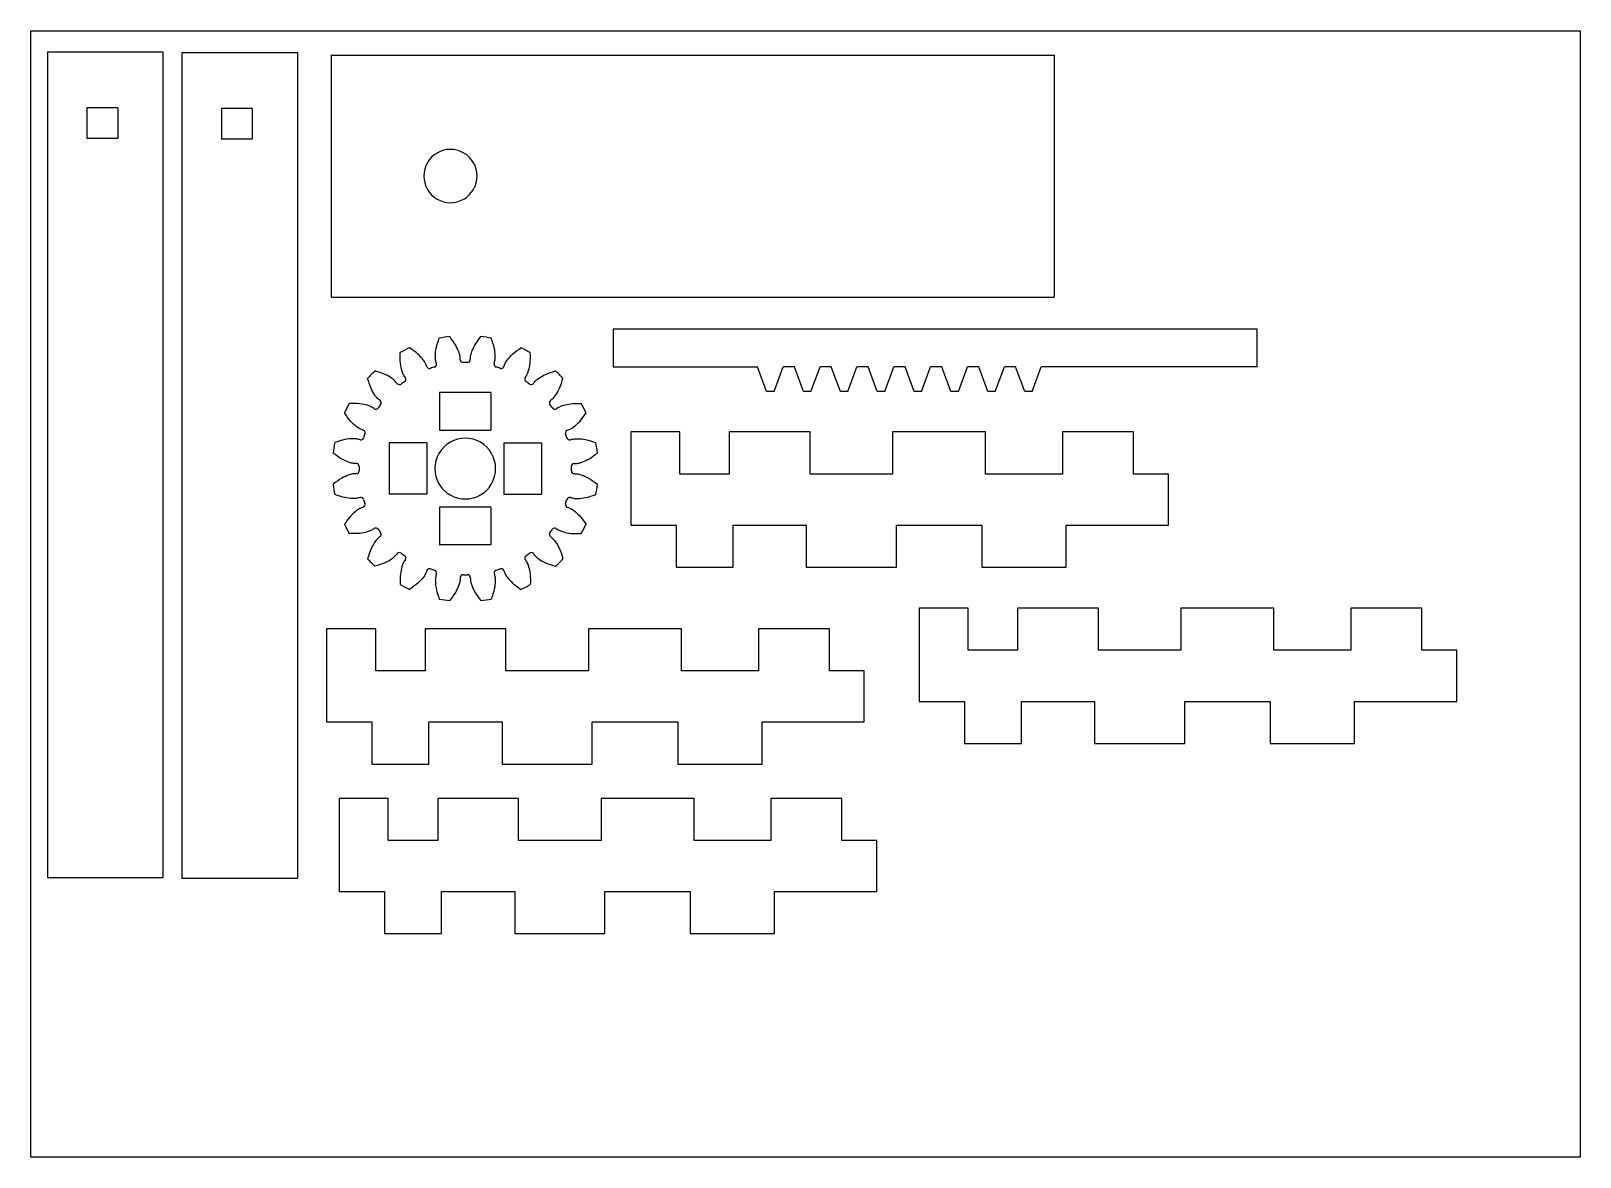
# Model space of a CAD drawing. Extents: x 21 to 186, y 363 to 483.
import ezdxf

# ---------------------------------------------------------------- set-up
doc = ezdxf.new("R2010")
doc.units = 0
doc.layers.add('Holes', color=7, linetype='CONTINUOUS')
doc.layers.add('SECTION_JOG_LINES', color=7, linetype='CONTINUOUS')

msp = doc.modelspace()

# ---------------------------------------------------------------- linework, layer by layer
at = {"layer": 'Holes', "color": 7}
for points in [[(27.418101, 474.499649), (27.418101, 471.209661)], [(30.7081, 474.499649), (27.418101, 474.499649)], [(30.7081, 474.499649), (30.7081, 471.209661), (27.418101, 471.209661)], [(41.746355, 474.42755), (41.746355, 471.137536)], [(45.036354, 474.42755), (41.746355, 474.42755)], [(45.036354, 474.42755), (45.036354, 471.137536), (41.746355, 471.137536)], [(70.451094, 444.143368), (64.991094, 444.143368)], [(64.991094, 444.143368), (64.991094, 440.143371)], [(70.451094, 444.143368), (70.451094, 440.143371)], [(64.991094, 440.143371), (70.451094, 440.143371)], [(63.614512, 438.766373), (59.614512, 438.766373), (59.614512, 433.306379)], [(63.614512, 438.766373), (63.614512, 433.306379)], [(71.827676, 438.766373), (71.827676, 433.306379)], [(71.827676, 438.766373), (75.827676, 438.766373)], [(75.827676, 438.766373), (75.827676, 433.306379)], [(63.614512, 433.306379), (59.614512, 433.306379)], [(71.827676, 433.306379), (75.827676, 433.306379)], [(70.451094, 431.929381), (64.991094, 431.929381)], [(64.991094, 431.929381), (64.991094, 427.929384)], [(70.451094, 431.929381), (70.451094, 427.929384)], [(70.451094, 427.929384), (64.991094, 427.929384)]]:
    msp.add_lwpolyline(points, dxfattribs=at)
for points in [[(68.975796, 467.213289)], [(70.956093, 436.036376)]]:
    msp.add_lwpolyline(points, close=True, dxfattribs=at)
for points in [[(64.722942, 469.669491), (63.84561, 469.162795), (63.305358, 468.226428), (63.305796, 467.213289)], [(67.558649, 469.669491), (66.681318, 470.176188), (65.600274, 470.176188), (64.722942, 469.669491)], [(68.975796, 467.213289), (68.976233, 468.226428), (68.435981, 469.162795), (67.558649, 469.669491)], [(63.305796, 467.213289), (63.305358, 466.200149), (63.84561, 465.263782), (64.722942, 464.757086)], [(67.558649, 464.757086), (68.435981, 465.263782), (68.976233, 466.200149), (68.975796, 467.213289)], [(64.722942, 464.757086), (65.600274, 464.25039), (66.681318, 464.25039), (67.558649, 464.757086)], [(69.339128, 438.83951), (68.337944, 439.417799), (67.104243, 439.417799), (66.10306, 438.83951)], [(66.10306, 438.83951), (65.101876, 438.261222), (64.485433, 437.192571), (64.486094, 436.036376)], [(70.956093, 436.036376), (70.956755, 437.192571), (70.340312, 438.261222), (69.339128, 438.83951)], [(64.486094, 436.036376), (64.485433, 434.880181), (65.101876, 433.81153), (66.10306, 433.233242)], [(69.339128, 433.233242), (70.340312, 433.81153), (70.956755, 434.880181), (70.956093, 436.036376)], [(66.10306, 433.233242), (67.104243, 432.654954), (68.337944, 432.654954), (69.339128, 433.233242)]]:
    msp.add_open_spline(points, degree=3, dxfattribs=at)
at = {"layer": 'SECTION_JOG_LINES', "color": 7}
for points in [[(21.461065, 482.674475), (186.461071, 482.674475), (186.461071, 362.674477), (21.461065, 362.674477)], [(131.732136, 430.001759), (142.615536, 430.001759), (142.615536, 435.461754), (138.899344, 435.461754), (138.899344, 439.938769), (131.332134, 439.938769), (131.332134, 435.461754), (123.148042, 435.461754), (123.148042, 439.938769), (113.244225, 439.938769), (113.244225, 435.461754), (104.446983, 435.461754), (104.446983, 439.938769), (95.84662, 439.938769), (95.84662, 435.461754), (90.574476, 435.461754), (90.574476, 439.938769), (85.345924, 439.938769), (85.345924, 430.001759), (90.174477, 430.001759), (90.174477, 425.524771), (96.246619, 425.524771), (96.246619, 430.001759), (104.046983, 430.001759), (104.046983, 425.524771), (113.644225, 425.524771), (113.644225, 430.001759), (122.748043, 430.001759), (122.748043, 425.524771), (131.732136, 425.524771)], [(162.444142, 411.227588), (173.327542, 411.227588), (173.327542, 416.687582), (169.61135, 416.687582), (169.61135, 421.164597), (162.044139, 421.164597), (162.044139, 416.687582), (153.860048, 416.687582), (153.860048, 421.164597), (143.95623, 421.164597), (143.95623, 416.687582), (135.158988, 416.687582), (135.158988, 421.164597), (126.558625, 421.164597), (126.558625, 416.687582), (121.286482, 416.687582), (121.286482, 421.164597), (116.057929, 421.164597), (116.057929, 411.227588), (120.886482, 411.227588), (120.886482, 406.750599), (126.958624, 406.750599), (126.958624, 411.227588), (134.758988, 411.227588), (134.758988, 406.750599), (144.35623, 406.750599), (144.35623, 411.227588), (153.460048, 411.227588), (153.460048, 406.750599), (162.444142, 406.750599)], [(99.338448, 409.034853), (110.221847, 409.034853), (110.221847, 414.494848), (106.505655, 414.494848), (106.505655, 418.971862), (98.938445, 418.971862), (98.938445, 414.494848), (90.754353, 414.494848), (90.754353, 418.971862), (80.850536, 418.971862), (80.850536, 414.494848), (72.053297, 414.494848), (72.053297, 418.971862), (63.452933, 418.971862), (63.452933, 414.494848), (58.18079, 414.494848), (58.18079, 418.971862), (52.952235, 418.971862), (52.952235, 409.034853), (57.78079, 409.034853), (57.78079, 404.557865), (63.852933, 404.557865), (63.852933, 409.034853), (71.653297, 409.034853), (71.653297, 404.557865), (81.250536, 404.557865), (81.250536, 409.034853), (90.354354, 409.034853), (90.354354, 404.557865), (99.338448, 404.557865)], [(100.67676, 390.956853), (111.56016, 390.956853), (111.56016, 396.416848), (107.843968, 396.416848), (107.843968, 400.893862), (100.276758, 400.893862), (100.276758, 396.416848), (92.092666, 396.416848), (92.092666, 400.893862), (82.188849, 400.893862), (82.188849, 396.416848), (73.391607, 396.416848), (73.391607, 400.893862), (64.791243, 400.893862), (64.791243, 396.416848), (59.5191, 396.416848), (59.5191, 400.893862), (54.290547, 400.893862), (54.290547, 390.956853), (59.119101, 390.956853), (59.119101, 386.479865), (65.191243, 386.479865), (65.191243, 390.956853), (72.991607, 390.956853), (72.991607, 386.479865), (82.588849, 386.479865), (82.588849, 390.956853), (91.692667, 390.956853), (91.692667, 386.479865), (100.67676, 386.479865)]]:
    msp.add_lwpolyline(points, close=True, dxfattribs=at)
for points in [[(23.213102, 480.464654), (35.5131, 480.464654)], [(23.213102, 480.464654), (23.213102, 392.46466), (35.5131, 392.46466)], [(35.5131, 480.464654), (35.5131, 392.46466)], [(37.541353, 480.392555), (49.841354, 480.392555)], [(37.541353, 480.392555), (37.541353, 392.392561), (49.841354, 392.392561)], [(49.841354, 480.392555), (49.841354, 392.392561)], [(53.440796, 480.113287), (130.440792, 480.113287)], [(53.440796, 480.113287), (53.440796, 454.31329)], [(130.440792, 480.113287), (130.440792, 454.31329)], [(53.440796, 454.31329), (130.440792, 454.31329)], [(152.070186, 446.897204), (152.070186, 450.897202), (83.46336, 450.897202), (83.46336, 446.897204), (98.855911, 446.897204)], [(99.822706, 444.240946), (98.855911, 446.897204)], [(100.613549, 444.240946), (101.580344, 446.897204)], [(102.782902, 446.897204), (101.580344, 446.897204)], [(103.749697, 444.240946), (102.782902, 446.897204)], [(104.540539, 444.240946), (105.507335, 446.897204)], [(106.709893, 446.897204), (105.507335, 446.897204)], [(107.676688, 444.240946), (106.709893, 446.897204)], [(108.46753, 444.240946), (109.434326, 446.897204)], [(110.636886, 446.897204), (109.434326, 446.897204)], [(111.603682, 444.240946), (110.636886, 446.897204)], [(112.394524, 444.240946), (113.361319, 446.897204)], [(114.563877, 446.897204), (113.361319, 446.897204)], [(115.530672, 444.240946), (114.563877, 446.897204)], [(116.321515, 444.240946), (117.28831, 446.897204)], [(118.490868, 446.897204), (117.28831, 446.897204)], [(119.457663, 444.240946), (118.490868, 446.897204)], [(120.248505, 444.240946), (121.215301, 446.897204)], [(122.417859, 446.897204), (121.215301, 446.897204)], [(123.384654, 444.240946), (122.417859, 446.897204)], [(124.175496, 444.240946), (125.142292, 446.897204)], [(126.344849, 446.897204), (125.142292, 446.897204)], [(127.311645, 444.240946), (126.344849, 446.897204)], [(128.102487, 444.240946), (129.069282, 446.897204)], [(152.070186, 446.897204), (129.069282, 446.897204)], [(100.613549, 444.240946), (99.822706, 444.240946)], [(104.540539, 444.240946), (103.749697, 444.240946)], [(108.46753, 444.240946), (107.676688, 444.240946)], [(112.394524, 444.240946), (111.603682, 444.240946)], [(116.321515, 444.240946), (115.530672, 444.240946)], [(120.248505, 444.240946), (119.457663, 444.240946)], [(124.175496, 444.240946), (123.384654, 444.240946)], [(128.102487, 444.240946), (127.311645, 444.240946)]]:
    msp.add_lwpolyline(points, dxfattribs=at)
for points in [[(61.79145, 448.906053), (61.452636, 448.749942), (61.120118, 448.580512), (60.794675, 448.398159)], [(62.684017, 448.227291), (62.420757, 448.463353), (62.106104, 448.684703), (61.79145, 448.906053)], [(64.532759, 448.068383), (64.541067, 448.289706), (64.567935, 448.568207), (64.63053, 448.859751)], [(64.63053, 448.859751), (64.704759, 449.205456), (64.829214, 449.569496), (64.953668, 449.93351)], [(66.058613, 450.108505), (65.688142, 450.064741), (65.319543, 450.006363), (64.953679, 449.93351)], [(66.697749, 449.187173), (66.520319, 449.493031), (66.289465, 449.800768), (66.058613, 450.108505)], [(67.03528, 448.464728), (66.958998, 448.672664), (66.847368, 448.929231), (66.697749, 449.187173)], [(68.406907, 448.464728), (68.483189, 448.672664), (68.594819, 448.929231), (68.744441, 449.187173)], [(68.744441, 449.187173), (68.921868, 449.493031), (69.152722, 449.800768), (69.383577, 450.108505)], [(70.488511, 449.93351), (70.122647, 450.006363), (69.754048, 450.064741), (69.383577, 450.108505)], [(70.811657, 448.859751), (70.737428, 449.205456), (70.612974, 449.569496), (70.488519, 449.93351)], [(70.909429, 448.068383), (70.901121, 448.289706), (70.874255, 448.568207), (70.811657, 448.859751)], [(72.75817, 448.227291), (73.021431, 448.463353), (73.336084, 448.684703), (73.650737, 448.906053)], [(74.647512, 448.398159), (74.322069, 448.580512), (73.989551, 448.749942), (73.650737, 448.906053)], [(60.819162, 447.277093), (60.782925, 447.62883), (60.788801, 448.013508), (60.794662, 448.398159)], [(60.970726, 446.494244), (60.910224, 446.707286), (60.849719, 446.980495), (60.819162, 447.277093)], [(63.228276, 447.64452), (63.091475, 447.818695), (62.906018, 448.028219), (62.684017, 448.227291)], [(63.465252, 447.285507), (63.402985, 447.407718), (63.328754, 447.516594), (63.228276, 447.64452)], [(63.626653, 446.896516), (63.576758, 447.030554), (63.52686, 447.164566), (63.465252, 447.285507)], [(64.444433, 446.863946), (64.59971, 446.910936), (64.690402, 447.071917), (64.650133, 447.229071)], [(64.552073, 447.638646), (64.530616, 447.774113), (64.526673, 447.905823), (64.532759, 448.068383)], [(64.650133, 447.229071), (64.611724, 447.36684), (64.573314, 447.504582), (64.552073, 447.638646)], [(67.149718, 448.050073), (67.12826, 448.18554), (67.091309, 448.312011), (67.03528, 448.464728)], [(67.183019, 447.630233), (67.176986, 447.773134), (67.170927, 447.916009), (67.149718, 448.050073)], [(67.183019, 447.630233), (67.193286, 447.468328), (67.329284, 447.343253), (67.49148, 447.346546)], [(67.950707, 447.346546), (67.797647, 447.349654), (67.64454, 447.349654), (67.49148, 447.346546)], [(67.950707, 447.346546), (68.112904, 447.343253), (68.248901, 447.468328), (68.259169, 447.630233)], [(68.259169, 447.630233), (68.265201, 447.773134), (68.271234, 447.916009), (68.292469, 448.050073)], [(68.292469, 448.050073), (68.313927, 448.18554), (68.350879, 448.312011), (68.406907, 448.464728)], [(70.792057, 447.229071), (70.751788, 447.071918), (70.842478, 446.910937), (70.997755, 446.863946)], [(70.792057, 447.229071), (70.830464, 447.36684), (70.868873, 447.504582), (70.890114, 447.638646)], [(70.890114, 447.638646), (70.911572, 447.774113), (70.915514, 447.905823), (70.909429, 448.068383)], [(71.815534, 446.896516), (71.865432, 447.030554), (71.915327, 447.164566), (71.976935, 447.285507)], [(71.976935, 447.285507), (72.039202, 447.407718), (72.113434, 447.516594), (72.213915, 447.64452)], [(72.213915, 447.64452), (72.350715, 447.818695), (72.536169, 448.028219), (72.75817, 448.227291)], [(74.471464, 446.494244), (74.531963, 446.707286), (74.592468, 446.980495), (74.623025, 447.277093)], [(74.623025, 447.277093), (74.659262, 447.62883), (74.653389, 448.013508), (74.647526, 448.398159)], [(58.104722, 446.443788), (57.830731, 446.190628), (57.566843, 445.926748), (57.313677, 445.652763)], [(57.683395, 444.594112), (57.540239, 444.917433), (57.426958, 445.285098), (57.313677, 445.652763)], [(59.163352, 446.074086), (58.840031, 446.217225), (58.472377, 446.33052), (58.104723, 446.443788)], [(59.861056, 445.688006), (59.677128, 445.811407), (59.436003, 445.953356), (59.163352, 446.074086)], [(60.197378, 445.419798), (60.100387, 445.51682), (59.996149, 445.597412), (59.861056, 445.688006)], [(61.121883, 446.091495), (61.0596, 446.213706), (61.015163, 446.337743), (60.970726, 446.494244)], [(61.341704, 445.732297), (61.262607, 445.851439), (61.183509, 445.970581), (61.121883, 446.091495)], [(61.258905, 445.321452), (61.392076, 445.414128), (61.428582, 445.595273), (61.341704, 445.732297)], [(63.626653, 446.896516), (63.686445, 446.745703), (63.854441, 446.66877), (64.007685, 446.722024)], [(64.444433, 446.863946), (64.297905, 446.819599), (64.152292, 446.772282), (64.007685, 446.722024)], [(71.434502, 446.722024), (71.289895, 446.772282), (71.144282, 446.819599), (70.997755, 446.863946)], [(71.434502, 446.722024), (71.587747, 446.66877), (71.755742, 446.745703), (71.815534, 446.896516)], [(74.100484, 445.732297), (74.013606, 445.595273), (74.050114, 445.414127), (74.183285, 445.321452)], [(74.100484, 445.732297), (74.179583, 445.851439), (74.258681, 445.970581), (74.320305, 446.091495)], [(74.320305, 446.091495), (74.382588, 446.213706), (74.427024, 446.337743), (74.471464, 446.494244)], [(75.244812, 445.419798), (75.3418, 445.51682), (75.446038, 445.597412), (75.581132, 445.688006)], [(75.581132, 445.688006), (75.765059, 445.811407), (76.006185, 445.953356), (76.278835, 446.074086)], [(76.278835, 446.074086), (76.602159, 446.217225), (76.969811, 446.33052), (77.337465, 446.443788)], [(78.128511, 445.652763), (77.875344, 445.926748), (77.611456, 446.190628), (77.337465, 446.443788)], [(77.758793, 444.594112), (77.901948, 444.917433), (78.01523, 445.285098), (78.128511, 445.652763)], [(58.069456, 443.896406), (57.946078, 444.080344), (57.804113, 444.321459), (57.683395, 444.594112)], [(58.33767, 443.560094), (58.240665, 443.65709), (58.160073, 443.761336), (58.069456, 443.896406)], [(60.471079, 445.099731), (60.382211, 445.211782), (60.293343, 445.323833), (60.197378, 445.419798)], [(60.471079, 445.099731), (60.574549, 444.974776), (60.758095, 444.953521), (60.887382, 445.051524)], [(61.258905, 445.321452), (61.133251, 445.233999), (61.009384, 445.144005), (60.887382, 445.051524)], [(74.554805, 445.051524), (74.432804, 445.144005), (74.308939, 445.233999), (74.183285, 445.321452)], [(74.554805, 445.051524), (74.684093, 444.953521), (74.867639, 444.974776), (74.971108, 445.099731)], [(74.971108, 445.099731), (75.059977, 445.211782), (75.148847, 445.323833), (75.244812, 445.419798)], [(77.10452, 443.560094), (77.201522, 443.65709), (77.282114, 443.761336), (77.372734, 443.896406)], [(77.372734, 443.896406), (77.496109, 444.080344), (77.638074, 444.321459), (77.758793, 444.594112)], [(55.359313, 442.962797), (55.176964, 442.637357), (55.007538, 442.304843), (54.85143, 441.966033)], [(56.480379, 442.938323), (56.128642, 442.974545), (55.743978, 442.968671), (55.359313, 442.962665)], [(57.263234, 442.786744), (57.050183, 442.847254), (56.776988, 442.907764), (56.480379, 442.938323)], [(57.665977, 442.635587), (57.543758, 442.69787), (57.419719, 442.74232), (57.263234, 442.786744)], [(58.025189, 442.415771), (57.906047, 442.494855), (57.786902, 442.573966), (57.665977, 442.635587)], [(58.025189, 442.415771), (58.162205, 442.328904), (58.343334, 442.365405), (58.436013, 442.498559)], [(58.657733, 443.286383), (58.54569, 443.375256), (58.433647, 443.46413), (58.33767, 443.560094)], [(58.705938, 442.870087), (58.613458, 442.748084), (58.523464, 442.624216), (58.436013, 442.498559)], [(58.705938, 442.870087), (58.803936, 442.999373), (58.782683, 443.182913), (58.657733, 443.286383)], [(76.784454, 443.286383), (76.659504, 443.182913), (76.638252, 442.999373), (76.73625, 442.870087)], [(77.006177, 442.498559), (76.918725, 442.624216), (76.82873, 442.748084), (76.73625, 442.870087)], [(76.784454, 443.286383), (76.896497, 443.375256), (77.00854, 443.46413), (77.10452, 443.560094)], [(77.006177, 442.498559), (77.098856, 442.365407), (77.279983, 442.328906), (77.416999, 442.415771)], [(77.416999, 442.415771), (77.536143, 442.494855), (77.655285, 442.573966), (77.776213, 442.635587)], [(77.776213, 442.635587), (77.898429, 442.69787), (78.022469, 442.74232), (78.178954, 442.786744)], [(78.178954, 442.786744), (78.392007, 442.847254), (78.6652, 442.907764), (78.961808, 442.938323)], [(78.961808, 442.938323), (79.313545, 442.974545), (79.69821, 442.968671), (80.082874, 442.962665)], [(80.590758, 441.966033), (80.43465, 442.304843), (80.265223, 442.637357), (80.082874, 442.962797)], [(55.530186, 441.073461), (55.294125, 441.336721), (55.072777, 441.651364), (54.85143, 441.966033)], [(56.112955, 440.529186), (55.93878, 440.666002), (55.729251, 440.851449), (55.530186, 441.073461)], [(79.329232, 440.529186), (79.503408, 440.666002), (79.712936, 440.851449), (79.912001, 441.073461)], [(79.912001, 441.073461), (80.148062, 441.336721), (80.36941, 441.651364), (80.590758, 441.966033)], [(54.897724, 439.126948), (54.552006, 439.052705), (54.187984, 438.928245), (53.82396, 438.803785)], [(55.6891, 439.224711), (55.467779, 439.216509), (55.18926, 439.189521), (54.897724, 439.126948)], [(56.118839, 439.205396), (55.983357, 439.226828), (55.851658, 439.230796), (55.6891, 439.224711)], [(56.471971, 440.292225), (56.349744, 440.354482), (56.240886, 440.428724), (56.112955, 440.529186)], [(56.528401, 439.107342), (56.390646, 439.145759), (56.252891, 439.18415), (56.118839, 439.205396)], [(56.860948, 440.13083), (56.726926, 440.180704), (56.592904, 440.230604), (56.471971, 440.292225)], [(56.528401, 439.107342), (56.685553, 439.067071), (56.846533, 439.157756), (56.893529, 439.313029)], [(57.035438, 439.749777), (57.088706, 439.903027), (57.011772, 440.071036), (56.860948, 440.13083)], [(57.035438, 439.749777), (56.985185, 439.605169), (56.937872, 439.459557), (56.893529, 439.313029)], [(78.581239, 440.13083), (78.430416, 440.071036), (78.353482, 439.903027), (78.406749, 439.749777)], [(78.548659, 439.313029), (78.504316, 439.459557), (78.457003, 439.605169), (78.406749, 439.749777)], [(78.548659, 439.313029), (78.595654, 439.157754), (78.756637, 439.067069), (78.913789, 439.107342)], [(78.581239, 440.13083), (78.715261, 440.180704), (78.849283, 440.230604), (78.970219, 440.292225)], [(78.913789, 439.107342), (79.051542, 439.145759), (79.189297, 439.18415), (79.323348, 439.205396)], [(78.970219, 440.292225), (79.092444, 440.354482), (79.201304, 440.428724), (79.329232, 440.529186)], [(79.323348, 439.205396), (79.458831, 439.226828), (79.590532, 439.230796), (79.75309, 439.224711)], [(79.75309, 439.224711), (79.974408, 439.216509), (80.252927, 439.189521), (80.544464, 439.126948)], [(80.544464, 439.126948), (80.890181, 439.052705), (81.254203, 438.928245), (81.618227, 438.803785)], [(53.82396, 438.803785), (53.751104, 438.437924), (53.692724, 438.069328), (53.648957, 437.698859)], [(54.57031, 437.059731), (54.264452, 437.237161), (53.956704, 437.46801), (53.648957, 437.698859)], [(80.871878, 437.059731), (81.177736, 437.237161), (81.485483, 437.46801), (81.793231, 437.698859)], [(81.793231, 437.698859), (81.749463, 438.069328), (81.691084, 438.437924), (81.618227, 438.803785)], [(55.292741, 436.722203), (55.084816, 436.798482), (54.828234, 436.91011), (54.57031, 437.059731)], [(55.707415, 436.607744), (55.571927, 436.629175), (55.445459, 436.666164), (55.292741, 436.722203)], [(56.127229, 436.574459), (55.984349, 436.580545), (55.841469, 436.58663), (55.707415, 436.607744)], [(56.410923, 436.265981), (56.414225, 436.428187), (56.289144, 436.564196), (56.127229, 436.574459)], [(56.127229, 435.498293), (56.289144, 435.508557), (56.414225, 435.644565), (56.410923, 435.806771)], [(56.410923, 436.265981), (56.407816, 436.112927), (56.407816, 435.959825), (56.410923, 435.806771)], [(79.314958, 436.574459), (79.153044, 436.564196), (79.027963, 436.428187), (79.031264, 436.265981)], [(79.031264, 435.806771), (79.027963, 435.644565), (79.153044, 435.508557), (79.314958, 435.498293)], [(79.031264, 435.806771), (79.034371, 435.959825), (79.034371, 436.112927), (79.031264, 436.265981)], [(79.314958, 436.574459), (79.457838, 436.580545), (79.600721, 436.58663), (79.734775, 436.607744)], [(79.734775, 436.607744), (79.87026, 436.629175), (79.996729, 436.666164), (80.149446, 436.722203)], [(80.149446, 436.722203), (80.357371, 436.798482), (80.613954, 436.91011), (80.871878, 437.059731)], [(54.57031, 435.013021), (54.264452, 434.835618), (53.956704, 434.604742), (53.648957, 434.373893)], [(53.648957, 434.373893), (53.692724, 434.003424), (53.751104, 433.634828), (53.82396, 433.268967)], [(55.292741, 435.350576), (55.084816, 435.274297), (54.828234, 435.162643), (54.57031, 435.013021)], [(55.707415, 435.465008), (55.571927, 435.443577), (55.445459, 435.406588), (55.292741, 435.350576)], [(56.127229, 435.498293), (55.984349, 435.492208), (55.841469, 435.486122), (55.707415, 435.465008)], [(79.314958, 435.498293), (79.457838, 435.492208), (79.600721, 435.486122), (79.734775, 435.465008)], [(79.734775, 435.465008), (79.87026, 435.443577), (79.996729, 435.406588), (80.149446, 435.350576)], [(80.149446, 435.350576), (80.357371, 435.274297), (80.613954, 435.162643), (80.871878, 435.013021)], [(80.871878, 435.013021), (81.177736, 434.835618), (81.485483, 434.604742), (81.793231, 434.373893)], [(81.618227, 433.268967), (81.691084, 433.634828), (81.749463, 434.003424), (81.793231, 434.373893)], [(54.897724, 432.945831), (54.552006, 433.020047), (54.187984, 433.144507), (53.82396, 433.268967)], [(55.6891, 432.848041), (55.467779, 432.856243), (55.18926, 432.883231), (54.897724, 432.945831)], [(56.118839, 432.867356), (55.983357, 432.845924), (55.851658, 432.841956), (55.6891, 432.848041)], [(56.528401, 432.96541), (56.390646, 432.927019), (56.252891, 432.888602), (56.118839, 432.867356)], [(56.893529, 432.759723), (56.846533, 432.914996), (56.685553, 433.005681), (56.528401, 432.96541)], [(56.860948, 431.941949), (57.011758, 432.001742), (57.088689, 432.169733), (57.035438, 432.322975)], [(56.893529, 432.759723), (56.937872, 432.613195), (56.985185, 432.467583), (57.035438, 432.322975)], [(78.406749, 432.322975), (78.353498, 432.169733), (78.430429, 432.001742), (78.581239, 431.941949)], [(78.406749, 432.322975), (78.457003, 432.467583), (78.504316, 432.613195), (78.548659, 432.759723)], [(78.913789, 432.96541), (78.756637, 433.005683), (78.595654, 432.914998), (78.548659, 432.759723)], [(78.913789, 432.96541), (79.051542, 432.927019), (79.189297, 432.888602), (79.323348, 432.867356)], [(79.323348, 432.867356), (79.458831, 432.845924), (79.590532, 432.841956), (79.75309, 432.848041)], [(79.75309, 432.848041), (79.974408, 432.856243), (80.252927, 432.883231), (80.544464, 432.945831)], [(80.544464, 432.945831), (80.890181, 433.020047), (81.254203, 433.144507), (81.618227, 433.268967)], [(55.530186, 430.999291), (55.294125, 430.736031), (55.072777, 430.421389), (54.85143, 430.106746)], [(56.112955, 431.543566), (55.93878, 431.40675), (55.729251, 431.221303), (55.530186, 430.999291)], [(56.471971, 431.780527), (56.349744, 431.71827), (56.240886, 431.644028), (56.112955, 431.543566)], [(56.860948, 431.941949), (56.726926, 431.892049), (56.592904, 431.842148), (56.471971, 431.780527)], [(78.581239, 431.941949), (78.715261, 431.892049), (78.849283, 431.842148), (78.970219, 431.780527)], [(78.970219, 431.780527), (79.092444, 431.71827), (79.201304, 431.644028), (79.329232, 431.543566)], [(79.329232, 431.543566), (79.503408, 431.40675), (79.712936, 431.221303), (79.912001, 430.999291)], [(79.912001, 430.999291), (80.148062, 430.736031), (80.36941, 430.421389), (80.590758, 430.106746)], [(54.85143, 430.106746), (55.007537, 429.767926), (55.176963, 429.435404), (55.359313, 429.109955)], [(56.480379, 429.134455), (56.128642, 429.098207), (55.743978, 429.104081), (55.359313, 429.109849)], [(57.263234, 429.286009), (57.050183, 429.225498), (56.776988, 429.165015), (56.480379, 429.134455)], [(57.665977, 429.437165), (57.543758, 429.374882), (57.419719, 429.330459), (57.263234, 429.286009)], [(58.025189, 429.656981), (57.906047, 429.577897), (57.786902, 429.498786), (57.665977, 429.437165)], [(58.436013, 429.574193), (58.343334, 429.707347), (58.162205, 429.743848), (58.025189, 429.656981)], [(58.436013, 429.574193), (58.523464, 429.448536), (58.613458, 429.324668), (58.705938, 429.202665)], [(58.657733, 428.786369), (58.782683, 428.889839), (58.803936, 429.073379), (58.705938, 429.202665)], [(76.73625, 429.202665), (76.638252, 429.073379), (76.659504, 428.889839), (76.784454, 428.786369)], [(76.73625, 429.202665), (76.82873, 429.324668), (76.918725, 429.448536), (77.006177, 429.574193)], [(77.416999, 429.656981), (77.279983, 429.743846), (77.098856, 429.707345), (77.006177, 429.574193)], [(77.416999, 429.656981), (77.536143, 429.577897), (77.655285, 429.498786), (77.776213, 429.437165)], [(77.776213, 429.437165), (77.898429, 429.374882), (78.022469, 429.330459), (78.178954, 429.286009)], [(78.178954, 429.286009), (78.392007, 429.225498), (78.6652, 429.165015), (78.961808, 429.134455)], [(78.961808, 429.134455), (79.313545, 429.098207), (79.69821, 429.104081), (80.082874, 429.109849)], [(80.082874, 429.109955), (80.265224, 429.435404), (80.43465, 429.767926), (80.590758, 430.106746)], [(57.683395, 427.47864), (57.540239, 427.155319), (57.426958, 426.787654), (57.313677, 426.420015)], [(58.069456, 428.176346), (57.946078, 427.992408), (57.804113, 427.751293), (57.683395, 427.47864)], [(58.33767, 428.512658), (58.240665, 428.415662), (58.160073, 428.311442), (58.069456, 428.176346)], [(58.657733, 428.786369), (58.54569, 428.697496), (58.433647, 428.608622), (58.33767, 428.512658)], [(76.784454, 428.786369), (76.896497, 428.697496), (77.00854, 428.608622), (77.10452, 428.512658)], [(77.10452, 428.512658), (77.201522, 428.415662), (77.282114, 428.311442), (77.372734, 428.176346)], [(77.372734, 428.176346), (77.496109, 427.992408), (77.638074, 427.751293), (77.758793, 427.47864)], [(77.758793, 427.47864), (77.901948, 427.155319), (78.01523, 426.787654), (78.128511, 426.420015)], [(57.313677, 426.420015), (57.566843, 426.146022), (57.83073, 425.882132), (58.104723, 425.628964)], [(59.163352, 425.998693), (58.840031, 425.855527), (58.472377, 425.742232), (58.104723, 425.628964)], [(59.861056, 426.384746), (59.677128, 426.261371), (59.436003, 426.119396), (59.163352, 425.998693)], [(60.197378, 426.652955), (60.100387, 426.555958), (59.996149, 426.475366), (59.861056, 426.384746)], [(60.471079, 426.973021), (60.382211, 426.86097), (60.293343, 426.748945), (60.197378, 426.652955)], [(60.887382, 427.021228), (60.758095, 427.119231), (60.574549, 427.097976), (60.471079, 426.973021)], [(60.887382, 427.021228), (61.009384, 426.928748), (61.133251, 426.838753), (61.258905, 426.7513)], [(61.121883, 425.981257), (61.0596, 425.859046), (61.015163, 425.735009), (60.970726, 425.578508)], [(61.341704, 426.340482), (61.262607, 426.22134), (61.183509, 426.102198), (61.121883, 425.981257)], [(61.341704, 426.340482), (61.428565, 426.4775), (61.39206, 426.658626), (61.258905, 426.7513)], [(74.183285, 426.7513), (74.050129, 426.658626), (74.013623, 426.4775), (74.100484, 426.340482)], [(74.100484, 426.340482), (74.179583, 426.22134), (74.258681, 426.102198), (74.320305, 425.981257)], [(74.183285, 426.7513), (74.308939, 426.838753), (74.432804, 426.928748), (74.554805, 427.021228)], [(74.320305, 425.981257), (74.382588, 425.859046), (74.427024, 425.735009), (74.471464, 425.578508)], [(74.971108, 426.973021), (74.867639, 427.097976), (74.684093, 427.119231), (74.554805, 427.021228)], [(74.971108, 426.973021), (75.059977, 426.86097), (75.148847, 426.748945), (75.244812, 426.652955)], [(75.244812, 426.652955), (75.3418, 426.555958), (75.446038, 426.475366), (75.581132, 426.384746)], [(75.581132, 426.384746), (75.765059, 426.261371), (76.006185, 426.119396), (76.278835, 425.998693)], [(76.278835, 425.998693), (76.602159, 425.855527), (76.969811, 425.742232), (77.337465, 425.628964)], [(77.337465, 425.628964), (77.611457, 425.882132), (77.875345, 426.146022), (78.128511, 426.420015)], [(60.819162, 424.795659), (60.782925, 424.443922), (60.788801, 424.059271), (60.794662, 423.674593)], [(60.970726, 425.578508), (60.910224, 425.365466), (60.849719, 425.092283), (60.819162, 424.795659)], [(63.228276, 424.428232), (63.091475, 424.254057), (62.906018, 424.044533), (62.684017, 423.845461)], [(63.465252, 424.787245), (63.402985, 424.665034), (63.328754, 424.556158), (63.228276, 424.428232)], [(63.626653, 425.176236), (63.576758, 425.042224), (63.52686, 424.908186), (63.465252, 424.787245)], [(64.007685, 425.350728), (63.854441, 425.403982), (63.686445, 425.327049), (63.626653, 425.176236)], [(64.007685, 425.350728), (64.152292, 425.30047), (64.297905, 425.253153), (64.444433, 425.208806)], [(64.650133, 424.843681), (64.690402, 425.000835), (64.59971, 425.161816), (64.444433, 425.208806)], [(64.552073, 424.434132), (64.530616, 424.298639), (64.526673, 424.166956), (64.532759, 424.004396)], [(64.650133, 424.843681), (64.611724, 424.705939), (64.573314, 424.56817), (64.552073, 424.434132)], [(67.183019, 424.44252), (67.176986, 424.299645), (67.170927, 424.156743), (67.149718, 424.022705)], [(67.49148, 424.726206), (67.329284, 424.729499), (67.193286, 424.604424), (67.183019, 424.44252)], [(67.49148, 424.726206), (67.64454, 424.723099), (67.797647, 424.723099), (67.950707, 424.726206)], [(68.259169, 424.44252), (68.248901, 424.604424), (68.112904, 424.729499), (67.950707, 424.726206)], [(68.259169, 424.44252), (68.265201, 424.299645), (68.271234, 424.156743), (68.292469, 424.022705)], [(70.997755, 425.208806), (70.842478, 425.161815), (70.751788, 425.000835), (70.792057, 424.843681)], [(70.792057, 424.843681), (70.830464, 424.705939), (70.868873, 424.56817), (70.890114, 424.434132)], [(70.890114, 424.434132), (70.911572, 424.298639), (70.915514, 424.166956), (70.909429, 424.004396)], [(70.997755, 425.208806), (71.144282, 425.253153), (71.289895, 425.30047), (71.434502, 425.350728)], [(71.815534, 425.176236), (71.755742, 425.327049), (71.587747, 425.403982), (71.434502, 425.350728)], [(71.815534, 425.176236), (71.865432, 425.042224), (71.915327, 424.908186), (71.976935, 424.787245)], [(71.976935, 424.787245), (72.039202, 424.665034), (72.113434, 424.556158), (72.213915, 424.428232)], [(72.213915, 424.428232), (72.350715, 424.254057), (72.536169, 424.044533), (72.75817, 423.845461)], [(74.471464, 425.578508), (74.531963, 425.365466), (74.592468, 425.092283), (74.623025, 424.795659)], [(74.623025, 424.795659), (74.659262, 424.443922), (74.653389, 424.059271), (74.647526, 423.674593)], [(60.794675, 423.674593), (61.120119, 423.492249), (61.452636, 423.322828), (61.79145, 423.166725)], [(62.684017, 423.845461), (62.420757, 423.6094), (62.106104, 423.388076), (61.79145, 423.166725)], [(64.532759, 424.004396), (64.541067, 423.783072), (64.567935, 423.504545), (64.63053, 423.213001)], [(64.63053, 423.213001), (64.704759, 422.867296), (64.829214, 422.503283), (64.953668, 422.139242)], [(66.697749, 422.885605), (66.520319, 422.579747), (66.289465, 422.271984), (66.058613, 421.964247)], [(67.03528, 423.608024), (66.958998, 423.400114), (66.847368, 423.143521), (66.697749, 422.885605)], [(67.149718, 424.022705), (67.12826, 423.887212), (67.091309, 423.760741), (67.03528, 423.608024)], [(68.292469, 424.022705), (68.313927, 423.887212), (68.350879, 423.760741), (68.406907, 423.608024)], [(68.406907, 423.608024), (68.483189, 423.400114), (68.594819, 423.143521), (68.744441, 422.885605)], [(68.744441, 422.885605), (68.921868, 422.579747), (69.152722, 422.271984), (69.383577, 421.964247)], [(70.811657, 423.213001), (70.737428, 422.867296), (70.612974, 422.503283), (70.488519, 422.139242)], [(70.909429, 424.004396), (70.901121, 423.783072), (70.874255, 423.504545), (70.811657, 423.213001)], [(72.75817, 423.845461), (73.021431, 423.6094), (73.336084, 423.388076), (73.650737, 423.166725)], [(73.650737, 423.166725), (73.989551, 423.322828), (74.322069, 423.492249), (74.647512, 423.674593)], [(64.953679, 422.139242), (65.319543, 422.066389), (65.688142, 422.008011), (66.058613, 421.964247)], [(69.383577, 421.964247), (69.754048, 422.008011), (70.122647, 422.066389), (70.488511, 422.139242)]]:
    msp.add_open_spline(points, degree=3, dxfattribs=at)

doc.saveas('drawing.dxf')
